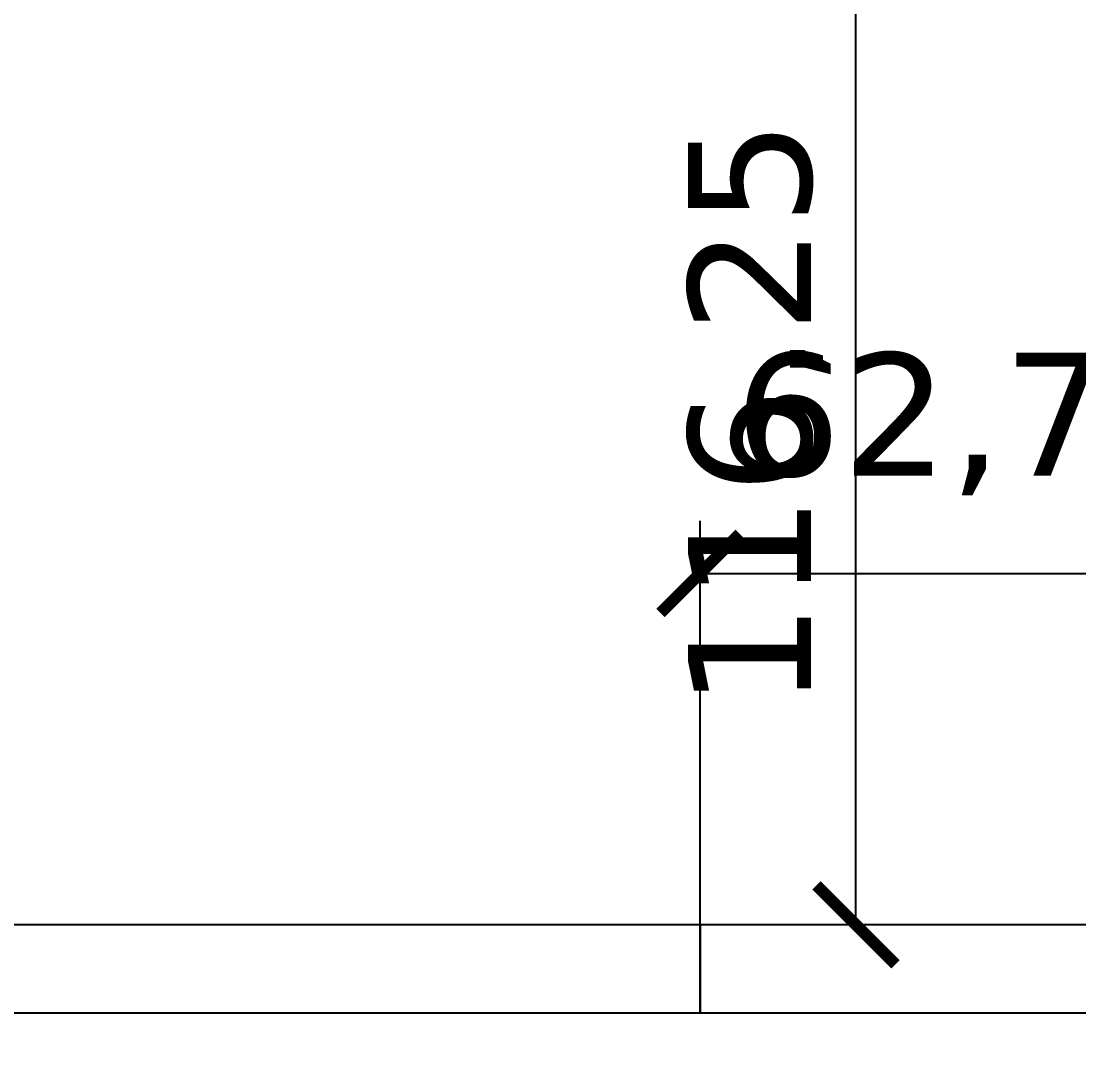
# Model space of a CAD drawing. Header units: centimetres. Extents: x -135 to 4099, y -1176 to 1044.
# Drawn here: x 2410.2 to 2530.6, y -4.2 to 112.9 of the extents above; entities that cross this region are included whole.
import ezdxf

# ---------------------------------------------------------------- set-up
doc = ezdxf.new("R2010")
doc.units = ezdxf.units.CM
for name, color, linetype in [('MONTAJ_OZEL_OLCU', 6, 'Continuous'), ('MONTAJ_OZEL_PANO', 6, 'Continuous'), ('MONTAJ_STANDART', 7, 'Continuous'), ('OLCULER', 7, 'Continuous')]:
    doc.layers.add(name, color=color, linetype=linetype)
doc.styles.add('PORTMAN', font='DejaVuSans.ttf')
doc.dimstyles.new('PORTMAN', dxfattribs={"dimtxt": 14, "dimasz": 9, "dimexe": 6, "dimexo": 5, "dimgap": 4, "dimtad": 1, "dimtxsty": 'PORTMAN', "dimblk": 'ARCHTICK', "dimcen": 2.5, "dimazin": 3, "dimtfac": 0.5, "dimtmove": 2, "dimatfit": 3})

# ---------------------------------------------------------------- blocks, each defined once
blk = doc.blocks.new('BOM_D01_1255p0_DIS_DOLU')
blk.add_lwpolyline([(0, 0), (10, 0), (10, 125.5), (0, 125.5)], close=True)
blk = doc.blocks.new('MNT_BOM_D01_1255p0_DIS_DOLU')
blk.add_blockref('BOM_D01_1255p0_DIS_DOLU', (0, 0))
blk = doc.blocks.new('BOM_D06_627p5_DIS_DOLU')
blk.add_lwpolyline([(0, 0), (10, 0), (10, 62.75), (0, 62.75)], close=True)
blk = doc.blocks.new('MNT_BOM_D06_627p5_DIS_DOLU')
blk.add_blockref('BOM_D06_627p5_DIS_DOLU', (0, 0))
blk = doc.blocks.new('_ARCHTICK')
at = {"color": 0, "linetype": 'BYBLOCK', "const_width": 0.15}
blk.add_lwpolyline([(-0.5, -0.5), (0.5, 0.5)], dxfattribs=at)

msp = doc.modelspace()

# ---------------------------------------------------------------- block references
at = {"layer": 'MONTAJ_OZEL_PANO', "rotation": 270}
msp.add_blockref('MNT_BOM_D06_627p5_DIS_DOLU', (2487.5, 10), dxfattribs=at)
at = {"layer": 'MONTAJ_STANDART', "rotation": 270}
msp.add_blockref('MNT_BOM_D01_1255p0_DIS_DOLU', (2362, 10), dxfattribs=at)

# ---------------------------------------------------------------- dimensions: what is measured, and where the dimension line sits
at = {"layer": 'MONTAJ_OZEL_OLCU'}
msp.add_linear_dim(base=(2505.25, 10), p1=(2555.25, 10), p2=(2555.25, 126.25), angle=90, dimstyle='PORTMAN', override={"dimtxt": 14, "dimasz": 9, "dimexe": 6, "dimexo": 5, "dimdec": 2, "dimzin": 8, "dimdsep": 44}, dxfattribs=at).render()
msp.add_linear_dim(base=(2487.5, 50), p1=(2487.5, 0), p2=(2550.25, 0), dimstyle='PORTMAN', override={"dimtxt": 14, "dimasz": 9, "dimexe": 6, "dimexo": 5, "dimdec": 2, "dimzin": 8, "dimdsep": 44}, dxfattribs=at).render()
at = {"layer": 'OLCULER'}
msp.add_linear_dim(base=(2106, -85), p1=(2106, 0), p2=(2859, 0), dimstyle='PORTMAN', override={"dimtxt": 14, "dimasz": 9, "dimexe": 6, "dimexo": 5, "dimdec": 2, "dimzin": 8, "dimdsep": 44}, dxfattribs=at).render()

doc.saveas('drawing.dxf')
